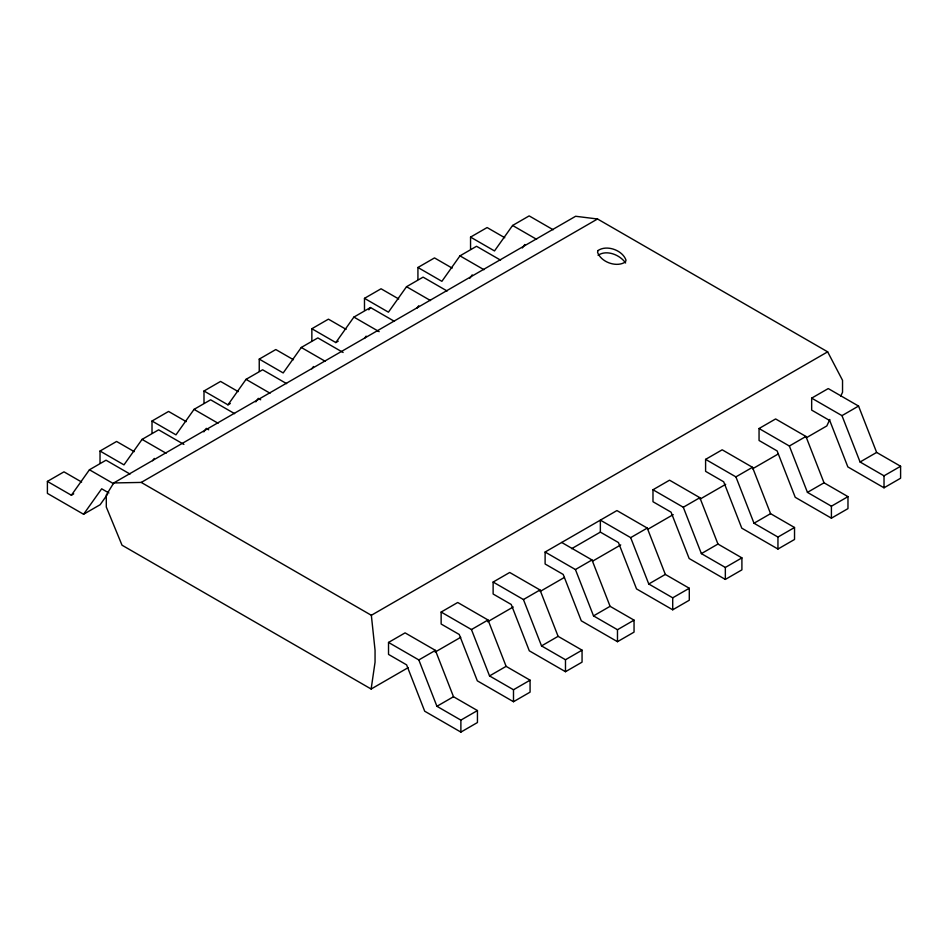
<?xml version="1.0" encoding="UTF-8"?>
<svg xmlns="http://www.w3.org/2000/svg" width="948" height="948" viewBox="0 0 948 948"><rect width="100%" height="100%" fill="white"/><g stroke="black" fill="none" stroke-linecap="round" stroke-linejoin="round"><path stroke-width="1.42" d="M371.142 689.018L375.053 662.19L375.053 650.21L371.343 615.288L141.24 482.425L113.736 482.947L106.295 495.046L106.295 507.014L122.019 545.195L371.142 689.018L408.256 667.593M829.832 419.466L826.81 425.936L806.333 437.763M840.722 396.169L842.535 392.282L842.535 380.314L827.651 351.838L597.536 218.988L575.626 216.274L113.736 482.947M107.551 494.275L100.156 504.703L83.578 514.266L47.4 493.387L47.4 481.406L71.361 495.235L89.444 469.77L106.022 460.195L130.018 474.059M83.578 514.266L101.673 488.801L108.902 492.972M183.9 444.411L158.636 429.823L142.07 439.386L123.975 464.864L100.026 451.035L100.026 463.003M152.64 460.728L154.287 458.417M234.63 413.66L210.622 399.807L194.056 409.37L175.961 434.848L152.012 421.019L152.012 432.987M203.808 431.873L206.273 428.401L208.69 429.8M203.998 402.971L203.998 391.003L227.947 404.832L246.042 379.354L262.62 369.791L286.616 383.644M255.794 401.857L258.259 398.385L260.676 399.783M343.117 352.478L317.853 337.903L301.286 347.466L283.191 372.943L259.242 359.102L259.242 371.083M311.856 368.808L313.504 366.497M311.856 340.699L311.856 328.731L335.817 342.56L353.9 317.082L370.478 307.519L394.475 321.372M368.831 309.83L370.478 307.519M364.482 338.436L366.129 336.113M447.101 290.989L423.092 277.136L406.526 286.711L388.431 312.176L364.482 298.347L364.482 310.316M417.108 308.053L418.743 305.73M500.544 260.131L476.548 246.279L459.97 255.853L441.887 281.319L417.926 267.49L417.926 279.459M469.734 278.345L472.199 274.873M553.17 229.76L529.162 215.895L512.595 225.47L494.501 250.936L470.552 237.107L470.552 249.075M522.348 247.973L524.813 244.501M598.093 255.296C606.637 249.371 620.146 254.953 625.585 262.987M47.4 481.406L63.978 471.843L81.623 482.034M100.026 451.035L116.592 441.46L134.249 451.651M152.012 421.019L168.578 411.444L186.235 421.635M203.998 391.003L220.564 381.428L238.221 391.619M259.242 359.102L275.809 349.539L293.465 359.73M311.856 328.731L328.435 319.156L346.079 329.347M364.482 298.347L381.049 288.773L398.705 298.964M417.926 267.49L434.504 257.915L452.149 268.106M470.552 237.107L487.118 227.544L504.774 237.735M71.361 495.235L73.719 493.872M227.947 404.832L230.317 403.469M335.817 342.56L338.187 341.185M141.24 482.425L597.536 218.988M371.343 615.288L827.651 351.838M388.526 642.436L405.092 632.873L435.405 650.375L453.5 696.733L477.448 710.562L477.448 722.53L460.882 732.105L424.704 711.213L406.609 664.856L388.526 654.404L388.526 642.436L418.838 659.938L436.921 706.296L460.882 720.125L477.448 710.562M441.14 612.053L457.718 602.49L488.03 619.992L506.114 666.349L530.074 680.178L530.074 692.147L513.496 701.721L477.318 680.83L459.235 634.473L441.14 624.033L441.14 612.053L471.452 629.555L489.547 675.924L513.496 689.753L530.074 680.178M493.126 582.048L509.704 572.474L540.016 589.976L558.099 636.333L582.06 650.162L582.06 662.142L565.482 671.705L529.304 650.814L511.221 604.457L493.126 594.017L493.126 582.048L523.438 599.539L541.533 645.908L565.482 659.737L582.06 650.162M561.69 542.457L592.002 559.96L610.085 606.317L634.046 620.146L634.046 632.126L617.48 641.689L581.29 620.81L563.207 574.441L545.112 564.001L545.112 552.032L616.935 510.569L647.247 528.072L665.33 574.429L689.291 588.258L689.291 600.226L672.713 609.801L636.535 588.909L618.452 542.552L600.357 532.112L571.668 548.667M652.982 489.761L669.549 480.186L699.861 497.688L717.956 544.045L741.905 557.874L741.905 569.855L725.339 579.418L689.16 558.526L671.065 512.169L652.982 501.729L652.982 489.761L683.295 507.251L701.378 553.62L725.339 567.449L741.905 557.874M705.596 459.377L722.175 449.802L752.487 467.305L770.57 513.662L794.531 527.503L794.531 539.471L777.952 549.034L741.774 528.154L723.691 481.785L705.596 471.346L705.596 459.377L735.909 476.88L754.004 523.237L777.952 537.066L794.531 527.503M759.052 428.52L775.618 418.945L805.93 436.447L824.025 482.805L847.974 496.634L847.974 508.614L831.408 518.177L795.23 497.297L777.135 450.928L759.052 440.488L759.052 428.52L789.364 446.022L807.447 492.379L831.408 506.208L847.974 496.634M811.666 398.136L828.244 388.573L858.556 406.064L876.639 452.433L900.6 466.262L900.6 478.23L884.022 487.805L847.844 466.914L829.761 420.556L811.666 410.105L811.666 398.136L841.978 415.639L860.073 461.996L884.022 475.825L900.6 466.262M418.838 659.938L435.405 650.375M471.452 629.555L488.03 619.992M523.438 599.539L540.016 589.976M545.112 552.032L575.424 569.535L592.002 559.96M600.357 532.112L600.357 520.132L630.669 537.635L647.247 528.072M683.295 507.251L699.861 497.688M735.909 476.88L752.487 467.305M789.364 446.022L805.93 436.447M841.978 415.639L858.556 406.064M435.132 652.07L460.74 637.293M487.616 621.77L513.212 606.993M540.099 591.469L564.416 577.427M592.571 561.18L620.727 544.922M647.614 529.399L673.21 514.622M700.086 499.098L725.694 484.321M752.57 468.798L778.166 454.021M436.921 706.296L453.5 696.733M489.547 675.924L506.114 666.349M541.533 645.908L558.099 636.333M575.424 569.535L593.519 615.892L610.085 606.317M630.669 537.635L648.764 583.992L665.33 574.429M701.378 553.62L717.956 544.045M754.004 523.237L770.57 513.662M807.447 492.379L824.025 482.805M860.073 461.996L876.639 452.433M593.519 615.892L617.48 629.721L634.046 620.146M648.764 583.992L672.713 597.821L689.291 588.258M512.595 225.47L536.592 239.323M459.97 255.853L483.966 269.706M406.526 286.711L430.522 300.563M353.9 317.082L379.164 331.67M301.286 347.466L325.283 361.318M246.042 379.354L270.038 393.219M194.056 409.37L218.052 423.235M142.07 439.386L166.066 453.239M89.444 469.77L113.44 483.622M884.022 475.825L884.022 487.805M831.408 506.208L831.408 518.177M777.952 537.066L777.952 549.034M725.339 567.449L725.339 579.418M672.713 597.821L672.713 609.801M617.48 629.721L617.48 641.689M565.482 659.737L565.482 671.705M513.496 689.753L513.496 701.721M460.882 720.125L460.882 732.105M598.093 250.509L597.548 252.227C600.89 262.158 616.733 267.881 625.455 261.921L626.012 260.19C622.67 250.26 606.827 244.537 598.093 250.509"/></g></svg>
